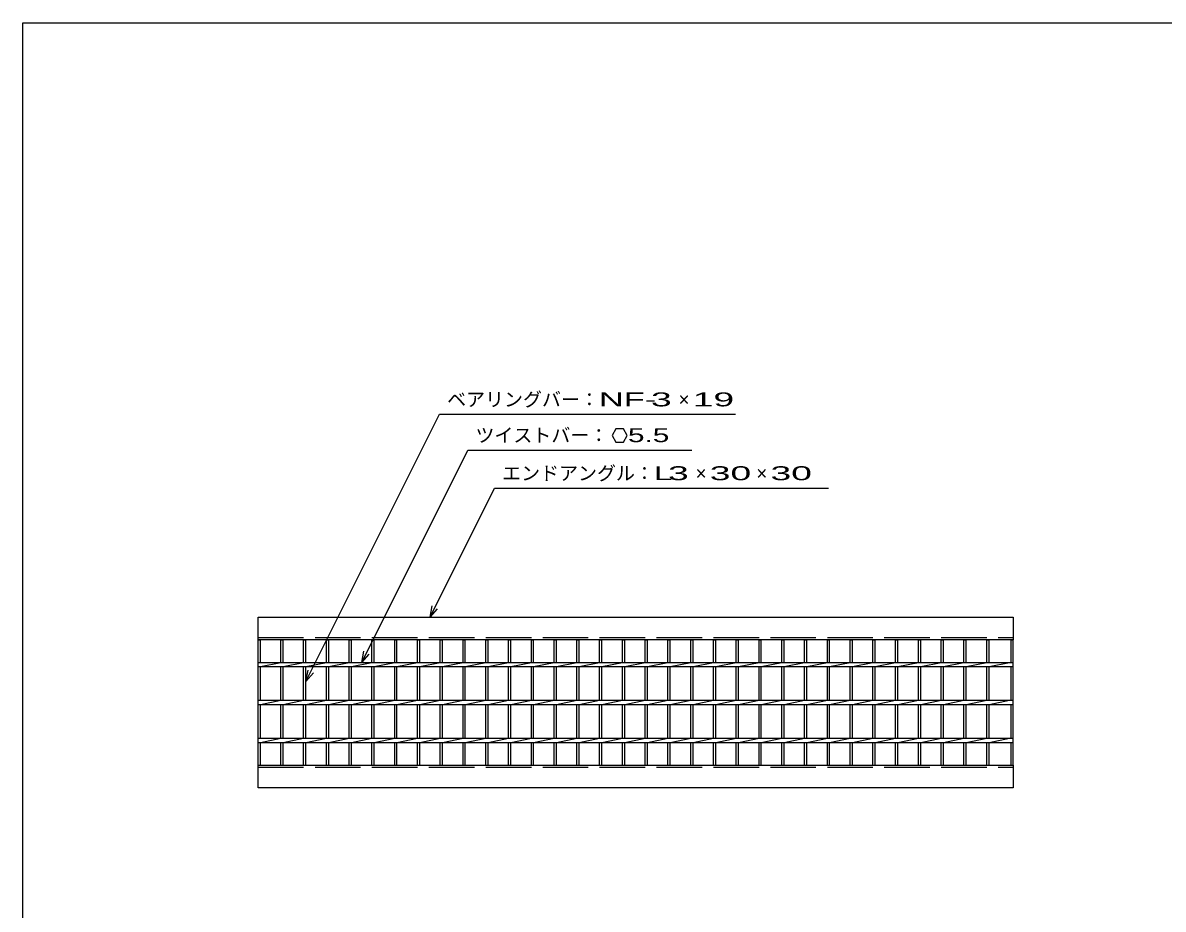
# Model space of a CAD drawing. Units: millimetres on the paper. Extents: x 0 to 355, y 0 to 234.
# Drawn here: x 9.1 to 159.3, y 117 to 233.8 of the extents above; entities that cross this region are included whole.
import ezdxf
from ezdxf.enums import TextEntityAlignment as Align

# ---------------------------------------------------------------- set-up
doc = ezdxf.new("R2010")
doc.units = ezdxf.units.MM
doc.linetypes.add('DASHED', pattern=[7.5, 6, -1.5])
for name, color, linetype, lineweight in [('0_2', 150, 'Continuous', 25), ('16', 3, 'Continuous', 25), ('22', 4, 'Continuous', 25)]:
    doc.layers.add(name, color=color, linetype=linetype, lineweight=lineweight)
doc.styles.add('ベクトル', font='')
doc.styles.get('ベクトル').set_extended_font_data('ベクトル')

msp = doc.modelspace()

# ---------------------------------------------------------------- linework, layer by layer
at = {"layer": '0_2'}
for p, q in [((9.1, 13.85), (9.1, 233.85)), ((9.1, 233.85), (355.1, 233.85))]:
    msp.add_line(p, q, dxfattribs=at)
at = {"layer": '16'}
for p, q in [((40.1, 155.55), (139.6, 155.55)), ((40.1, 152.55), (40.1, 155.55)), ((139.6, 155.55), (139.6, 152.55)), ((139.6, 152.55), (40.1, 152.55)), ((40.1, 136.05), (40.1, 152.55)), ((40.1, 152.55), (40.4, 152.55)), ((40.4, 149.575), (40.4, 152.55)), ((43.1, 149.575), (43.1, 152.55)), ((43.1, 152.55), (43.4, 152.55)), ((43.4, 149.575), (43.4, 152.55)), ((46.1, 149.575), (46.1, 152.55)), ((46.1, 152.55), (46.4, 152.55)), ((46.4, 149.575), (46.4, 152.55)), ((49.1, 149.575), (49.1, 152.55)), ((49.1, 152.55), (49.4, 152.55)), ((49.4, 149.575), (49.4, 152.55)), ((52.1, 149.575), (52.1, 152.55)), ((52.1, 152.55), (52.4, 152.55)), ((52.4, 149.575), (52.4, 152.55)), ((55.1, 149.575), (55.1, 152.55)), ((55.1, 152.55), (55.4, 152.55)), ((55.4, 149.575), (55.4, 152.55)), ((58.1, 149.575), (58.1, 152.55)), ((58.1, 152.55), (58.4, 152.55)), ((58.4, 149.575), (58.4, 152.55)), ((61.1, 149.575), (61.1, 152.55)), ((61.1, 152.55), (61.4, 152.55)), ((61.4, 149.575), (61.4, 152.55)), ((64.1, 149.575), (64.1, 152.55)), ((64.1, 152.55), (64.4, 152.55)), ((64.4, 149.575), (64.4, 152.55)), ((67.1, 149.575), (67.1, 152.55)), ((67.1, 152.55), (67.4, 152.55)), ((67.4, 149.575), (67.4, 152.55)), ((70.1, 149.575), (70.1, 152.55)), ((70.1, 152.55), (70.4, 152.55)), ((70.4, 149.575), (70.4, 152.55)), ((73.1, 149.575), (73.1, 152.55)), ((73.1, 152.55), (73.4, 152.55)), ((73.4, 149.575), (73.4, 152.55)), ((76.1, 149.575), (76.1, 152.55)), ((76.1, 152.55), (76.4, 152.55)), ((76.4, 149.575), (76.4, 152.55)), ((79.1, 149.575), (79.1, 152.55)), ((79.1, 152.55), (79.4, 152.55)), ((79.4, 149.575), (79.4, 152.55)), ((82.1, 149.575), (82.1, 152.55)), ((82.1, 152.55), (82.4, 152.55)), ((82.4, 149.575), (82.4, 152.55)), ((85.1, 149.575), (85.1, 152.55)), ((85.1, 152.55), (85.4, 152.55)), ((85.4, 149.575), (85.4, 152.55)), ((88.1, 149.575), (88.1, 152.55)), ((88.1, 152.55), (88.4, 152.55)), ((88.4, 149.575), (88.4, 152.55)), ((91.1, 149.575), (91.1, 152.55)), ((91.1, 152.55), (91.4, 152.55)), ((91.4, 149.575), (91.4, 152.55)), ((94.1, 149.575), (94.1, 152.55)), ((94.1, 152.55), (94.4, 152.55)), ((94.4, 149.575), (94.4, 152.55)), ((97.1, 149.575), (97.1, 152.55)), ((97.1, 152.55), (97.4, 152.55)), ((97.4, 149.575), (97.4, 152.55)), ((100.1, 149.575), (100.1, 152.55)), ((100.1, 152.55), (100.4, 152.55)), ((100.4, 149.575), (100.4, 152.55)), ((103.1, 149.575), (103.1, 152.55)), ((103.1, 152.55), (103.4, 152.55)), ((103.4, 149.575), (103.4, 152.55)), ((106.1, 149.575), (106.1, 152.55)), ((106.1, 152.55), (106.4, 152.55)), ((106.4, 149.575), (106.4, 152.55)), ((109.1, 149.575), (109.1, 152.55)), ((109.1, 152.55), (109.4, 152.55)), ((109.4, 149.575), (109.4, 152.55)), ((112.1, 149.575), (112.1, 152.55)), ((112.1, 152.55), (112.4, 152.55)), ((112.4, 149.575), (112.4, 152.55)), ((115.1, 149.575), (115.1, 152.55)), ((115.1, 152.55), (115.4, 152.55)), ((115.4, 149.575), (115.4, 152.55)), ((118.1, 149.575), (118.1, 152.55)), ((118.1, 152.55), (118.4, 152.55)), ((118.4, 149.575), (118.4, 152.55)), ((121.1, 149.575), (121.1, 152.55)), ((121.1, 152.55), (121.4, 152.55)), ((121.4, 149.575), (121.4, 152.55)), ((124.1, 149.575), (124.1, 152.55)), ((124.1, 152.55), (124.4, 152.55)), ((124.4, 149.575), (124.4, 152.55)), ((127.1, 149.575), (127.1, 152.55)), ((127.1, 152.55), (127.4, 152.55)), ((127.4, 149.575), (127.4, 152.55)), ((130.1, 149.575), (130.1, 152.55)), ((130.1, 152.55), (130.4, 152.55)), ((130.4, 149.575), (130.4, 152.55)), ((133.1, 149.575), (133.1, 152.55)), ((133.1, 152.55), (133.4, 152.55)), ((133.4, 149.575), (133.4, 152.55)), ((136.1, 149.575), (136.1, 152.55)), ((136.1, 152.55), (136.4, 152.55)), ((136.4, 149.575), (136.4, 152.55)), ((139.3, 149.575), (139.3, 152.55)), ((139.3, 152.55), (139.6, 152.55)), ((139.6, 136.05), (139.6, 152.55)), ((40.1, 149.575), (139.6, 149.575)), ((40.1, 149.025), (40.1, 149.575)), ((40.1, 149.025), (139.6, 149.025)), ((40.4, 149.025), (43.1, 149.575)), ((40.4, 144.575), (40.4, 149.025)), ((43.1, 144.575), (43.1, 149.025)), ((43.4, 149.025), (46.1, 149.575)), ((43.4, 144.575), (43.4, 149.025)), ((46.1, 144.575), (46.1, 149.025)), ((46.4, 149.025), (49.1, 149.575)), ((46.4, 144.575), (46.4, 149.025)), ((49.1, 144.575), (49.1, 149.025)), ((49.4, 149.025), (52.1, 149.575)), ((49.4, 144.575), (49.4, 149.025)), ((52.1, 144.575), (52.1, 149.025)), ((52.4, 149.025), (55.1, 149.575)), ((52.4, 144.575), (52.4, 149.025)), ((55.1, 144.575), (55.1, 149.025)), ((55.4, 149.025), (58.1, 149.575)), ((55.4, 144.575), (55.4, 149.025)), ((58.1, 144.575), (58.1, 149.025)), ((58.4, 149.025), (61.1, 149.575)), ((58.4, 144.575), (58.4, 149.025)), ((61.1, 144.575), (61.1, 149.025)), ((61.4, 149.025), (64.1, 149.575)), ((61.4, 144.575), (61.4, 149.025)), ((64.1, 144.575), (64.1, 149.025)), ((64.4, 149.025), (67.1, 149.575)), ((64.4, 144.575), (64.4, 149.025)), ((67.1, 144.575), (67.1, 149.025)), ((67.4, 149.025), (70.1, 149.575)), ((67.4, 144.575), (67.4, 149.025)), ((70.1, 144.575), (70.1, 149.025)), ((70.4, 149.025), (73.1, 149.575)), ((70.4, 144.575), (70.4, 149.025)), ((73.1, 144.575), (73.1, 149.025)), ((73.4, 149.025), (76.1, 149.575)), ((73.4, 144.575), (73.4, 149.025)), ((76.1, 144.575), (76.1, 149.025)), ((76.4, 149.025), (79.1, 149.575)), ((76.4, 144.575), (76.4, 149.025)), ((79.1, 144.575), (79.1, 149.025)), ((79.4, 149.025), (82.1, 149.575)), ((79.4, 144.575), (79.4, 149.025)), ((82.1, 144.575), (82.1, 149.025)), ((82.4, 149.025), (85.1, 149.575)), ((82.4, 144.575), (82.4, 149.025)), ((85.1, 144.575), (85.1, 149.025)), ((85.4, 149.025), (88.1, 149.575)), ((85.4, 144.575), (85.4, 149.025)), ((88.1, 144.575), (88.1, 149.025)), ((88.4, 149.025), (91.1, 149.575)), ((88.4, 144.575), (88.4, 149.025)), ((91.1, 144.575), (91.1, 149.025)), ((91.4, 149.025), (94.1, 149.575)), ((91.4, 144.575), (91.4, 149.025)), ((94.1, 144.575), (94.1, 149.025)), ((94.4, 149.025), (97.1, 149.575)), ((94.4, 144.575), (94.4, 149.025)), ((97.1, 144.575), (97.1, 149.025)), ((97.4, 149.025), (100.1, 149.575)), ((97.4, 144.575), (97.4, 149.025)), ((100.1, 144.575), (100.1, 149.025)), ((100.4, 149.025), (103.1, 149.575)), ((100.4, 144.575), (100.4, 149.025)), ((103.1, 144.575), (103.1, 149.025)), ((103.4, 149.025), (106.1, 149.575)), ((103.4, 144.575), (103.4, 149.025)), ((106.1, 144.575), (106.1, 149.025)), ((106.4, 149.025), (109.1, 149.575)), ((106.4, 144.575), (106.4, 149.025)), ((109.1, 144.575), (109.1, 149.025)), ((109.4, 149.025), (112.1, 149.575)), ((109.4, 144.575), (109.4, 149.025)), ((112.1, 144.575), (112.1, 149.025)), ((112.4, 149.025), (115.1, 149.575)), ((112.4, 144.575), (112.4, 149.025)), ((115.1, 144.575), (115.1, 149.025)), ((115.4, 149.025), (118.1, 149.575)), ((115.4, 144.575), (115.4, 149.025)), ((118.1, 144.575), (118.1, 149.025)), ((118.4, 149.025), (121.1, 149.575)), ((118.4, 144.575), (118.4, 149.025)), ((121.1, 144.575), (121.1, 149.025)), ((121.4, 149.025), (124.1, 149.575)), ((121.4, 144.575), (121.4, 149.025)), ((124.1, 144.575), (124.1, 149.025)), ((124.4, 149.025), (127.1, 149.575)), ((124.4, 144.575), (124.4, 149.025)), ((127.1, 144.575), (127.1, 149.025)), ((127.4, 149.025), (130.1, 149.575)), ((127.4, 144.575), (127.4, 149.025)), ((130.1, 144.575), (130.1, 149.025)), ((130.4, 149.025), (133.1, 149.575)), ((130.4, 144.575), (130.4, 149.025)), ((133.1, 144.575), (133.1, 149.025)), ((133.4, 149.025), (136.1, 149.575)), ((133.4, 144.575), (133.4, 149.025)), ((136.1, 144.575), (136.1, 149.025)), ((136.4, 149.025), (139.1, 149.575)), ((136.4, 144.575), (136.4, 149.025)), ((139.3, 144.575), (139.3, 149.025)), ((139.6, 149.025), (139.6, 149.575)), ((40.1, 144.575), (139.6, 144.575)), ((40.1, 144.025), (40.1, 144.575)), ((40.4, 144.025), (43.1, 144.575)), ((43.4, 144.025), (46.1, 144.575)), ((46.4, 144.025), (49.1, 144.575)), ((49.4, 144.025), (52.1, 144.575)), ((52.4, 144.025), (55.1, 144.575)), ((55.4, 144.025), (58.1, 144.575)), ((58.4, 144.025), (61.1, 144.575)), ((61.4, 144.025), (64.1, 144.575)), ((64.4, 144.025), (67.1, 144.575)), ((67.4, 144.025), (70.1, 144.575)), ((70.4, 144.025), (73.1, 144.575)), ((73.4, 144.025), (76.1, 144.575)), ((76.4, 144.025), (79.1, 144.575)), ((79.4, 144.025), (82.1, 144.575)), ((82.4, 144.025), (85.1, 144.575)), ((85.4, 144.025), (88.1, 144.575)), ((88.4, 144.025), (91.1, 144.575)), ((91.4, 144.025), (94.1, 144.575)), ((94.4, 144.025), (97.1, 144.575)), ((97.4, 144.025), (100.1, 144.575)), ((100.4, 144.025), (103.1, 144.575)), ((103.4, 144.025), (106.1, 144.575)), ((106.4, 144.025), (109.1, 144.575)), ((109.4, 144.025), (112.1, 144.575)), ((112.4, 144.025), (115.1, 144.575)), ((115.4, 144.025), (118.1, 144.575)), ((118.4, 144.025), (121.1, 144.575)), ((121.4, 144.025), (124.1, 144.575)), ((124.4, 144.025), (127.1, 144.575)), ((127.4, 144.025), (130.1, 144.575)), ((130.4, 144.025), (133.1, 144.575)), ((133.4, 144.025), (136.1, 144.575)), ((136.4, 144.025), (139.1, 144.575)), ((139.6, 144.025), (139.6, 144.575)), ((40.1, 144.025), (139.6, 144.025)), ((40.4, 139.575), (40.4, 144.025)), ((43.1, 139.575), (43.1, 144.025)), ((43.4, 139.575), (43.4, 144.025)), ((46.1, 139.575), (46.1, 144.025)), ((46.4, 139.575), (46.4, 144.025)), ((49.1, 139.575), (49.1, 144.025)), ((49.4, 139.575), (49.4, 144.025)), ((52.1, 139.575), (52.1, 144.025)), ((52.4, 139.575), (52.4, 144.025)), ((55.1, 139.575), (55.1, 144.025)), ((55.4, 139.575), (55.4, 144.025)), ((58.1, 139.575), (58.1, 144.025)), ((58.4, 139.575), (58.4, 144.025)), ((61.1, 139.575), (61.1, 144.025)), ((61.4, 139.575), (61.4, 144.025)), ((64.1, 139.575), (64.1, 144.025)), ((64.4, 139.575), (64.4, 144.025)), ((67.1, 139.575), (67.1, 144.025)), ((67.4, 139.575), (67.4, 144.025)), ((70.1, 139.575), (70.1, 144.025)), ((70.4, 139.575), (70.4, 144.025)), ((73.1, 139.575), (73.1, 144.025)), ((73.4, 139.575), (73.4, 144.025)), ((76.1, 139.575), (76.1, 144.025)), ((76.4, 139.575), (76.4, 144.025)), ((79.1, 139.575), (79.1, 144.025)), ((79.4, 139.575), (79.4, 144.025)), ((82.1, 139.575), (82.1, 144.025)), ((82.4, 139.575), (82.4, 144.025)), ((85.1, 139.575), (85.1, 144.025)), ((85.4, 139.575), (85.4, 144.025)), ((88.1, 139.575), (88.1, 144.025)), ((88.4, 139.575), (88.4, 144.025)), ((91.1, 139.575), (91.1, 144.025)), ((91.4, 139.575), (91.4, 144.025)), ((94.1, 139.575), (94.1, 144.025)), ((94.4, 139.575), (94.4, 144.025)), ((97.1, 139.575), (97.1, 144.025)), ((97.4, 139.575), (97.4, 144.025)), ((100.1, 139.575), (100.1, 144.025)), ((100.4, 139.575), (100.4, 144.025)), ((103.1, 139.575), (103.1, 144.025)), ((103.4, 139.575), (103.4, 144.025)), ((106.1, 139.575), (106.1, 144.025)), ((106.4, 139.575), (106.4, 144.025)), ((109.1, 139.575), (109.1, 144.025)), ((109.4, 139.575), (109.4, 144.025)), ((112.1, 139.575), (112.1, 144.025)), ((112.4, 139.575), (112.4, 144.025)), ((115.1, 139.575), (115.1, 144.025)), ((115.4, 139.575), (115.4, 144.025)), ((118.1, 139.575), (118.1, 144.025)), ((118.4, 139.575), (118.4, 144.025)), ((121.1, 139.575), (121.1, 144.025)), ((121.4, 139.575), (121.4, 144.025)), ((124.1, 139.575), (124.1, 144.025)), ((124.4, 139.575), (124.4, 144.025)), ((127.1, 139.575), (127.1, 144.025)), ((127.4, 139.575), (127.4, 144.025)), ((130.1, 139.575), (130.1, 144.025)), ((130.4, 139.575), (130.4, 144.025)), ((133.1, 139.575), (133.1, 144.025)), ((133.4, 139.575), (133.4, 144.025)), ((136.1, 139.575), (136.1, 144.025)), ((136.4, 139.575), (136.4, 144.025)), ((139.3, 139.575), (139.3, 144.025)), ((40.1, 139.575), (139.6, 139.575)), ((40.1, 139.025), (40.1, 139.575)), ((40.1, 139.025), (139.6, 139.025)), ((40.4, 139.025), (43.1, 139.575)), ((40.4, 136.05), (40.4, 139.025)), ((43.1, 136.05), (43.1, 139.025)), ((43.4, 139.025), (46.1, 139.575)), ((43.4, 136.05), (43.4, 139.025)), ((46.1, 136.05), (46.1, 139.025)), ((46.4, 139.025), (49.1, 139.575)), ((46.4, 136.05), (46.4, 139.025)), ((49.1, 136.05), (49.1, 139.025)), ((49.4, 139.025), (52.1, 139.575)), ((49.4, 136.05), (49.4, 139.025)), ((52.1, 136.05), (52.1, 139.025)), ((52.4, 139.025), (55.1, 139.575)), ((52.4, 136.05), (52.4, 139.025)), ((55.1, 136.05), (55.1, 139.025)), ((55.4, 139.025), (58.1, 139.575)), ((55.4, 136.05), (55.4, 139.025)), ((58.1, 136.05), (58.1, 139.025)), ((58.4, 139.025), (61.1, 139.575)), ((58.4, 136.05), (58.4, 139.025)), ((61.1, 136.05), (61.1, 139.025)), ((61.4, 139.025), (64.1, 139.575)), ((61.4, 136.05), (61.4, 139.025)), ((64.1, 136.05), (64.1, 139.025)), ((64.4, 139.025), (67.1, 139.575)), ((64.4, 136.05), (64.4, 139.025)), ((67.1, 136.05), (67.1, 139.025)), ((67.4, 139.025), (70.1, 139.575)), ((67.4, 136.05), (67.4, 139.025)), ((70.1, 136.05), (70.1, 139.025)), ((70.4, 139.025), (73.1, 139.575)), ((70.4, 136.05), (70.4, 139.025)), ((73.1, 136.05), (73.1, 139.025)), ((73.4, 139.025), (76.1, 139.575)), ((73.4, 136.05), (73.4, 139.025)), ((76.1, 136.05), (76.1, 139.025)), ((76.4, 139.025), (79.1, 139.575)), ((76.4, 136.05), (76.4, 139.025)), ((79.1, 136.05), (79.1, 139.025)), ((79.4, 139.025), (82.1, 139.575)), ((79.4, 136.05), (79.4, 139.025)), ((82.1, 136.05), (82.1, 139.025)), ((82.4, 139.025), (85.1, 139.575)), ((82.4, 136.05), (82.4, 139.025)), ((85.1, 136.05), (85.1, 139.025)), ((85.4, 139.025), (88.1, 139.575)), ((85.4, 136.05), (85.4, 139.025)), ((88.1, 136.05), (88.1, 139.025)), ((88.4, 139.025), (91.1, 139.575)), ((88.4, 136.05), (88.4, 139.025)), ((91.1, 136.05), (91.1, 139.025)), ((91.4, 139.025), (94.1, 139.575)), ((91.4, 136.05), (91.4, 139.025)), ((94.1, 136.05), (94.1, 139.025)), ((94.4, 139.025), (97.1, 139.575)), ((94.4, 136.05), (94.4, 139.025)), ((97.1, 136.05), (97.1, 139.025)), ((97.4, 139.025), (100.1, 139.575)), ((97.4, 136.05), (97.4, 139.025)), ((100.1, 136.05), (100.1, 139.025)), ((100.4, 139.025), (103.1, 139.575)), ((100.4, 136.05), (100.4, 139.025)), ((103.1, 136.05), (103.1, 139.025)), ((103.4, 139.025), (106.1, 139.575)), ((103.4, 136.05), (103.4, 139.025)), ((106.1, 136.05), (106.1, 139.025)), ((106.4, 139.025), (109.1, 139.575)), ((106.4, 136.05), (106.4, 139.025)), ((109.1, 136.05), (109.1, 139.025)), ((109.4, 139.025), (112.1, 139.575)), ((109.4, 136.05), (109.4, 139.025)), ((112.1, 136.05), (112.1, 139.025)), ((112.4, 139.025), (115.1, 139.575)), ((112.4, 136.05), (112.4, 139.025)), ((115.1, 136.05), (115.1, 139.025)), ((115.4, 139.025), (118.1, 139.575)), ((115.4, 136.05), (115.4, 139.025)), ((118.1, 136.05), (118.1, 139.025)), ((118.4, 139.025), (121.1, 139.575)), ((118.4, 136.05), (118.4, 139.025)), ((121.1, 136.05), (121.1, 139.025)), ((121.4, 139.025), (124.1, 139.575)), ((121.4, 136.05), (121.4, 139.025)), ((124.1, 136.05), (124.1, 139.025)), ((124.4, 139.025), (127.1, 139.575)), ((124.4, 136.05), (124.4, 139.025)), ((127.1, 136.05), (127.1, 139.025)), ((127.4, 139.025), (130.1, 139.575)), ((127.4, 136.05), (127.4, 139.025)), ((130.1, 136.05), (130.1, 139.025)), ((130.4, 139.025), (133.1, 139.575)), ((130.4, 136.05), (130.4, 139.025)), ((133.1, 136.05), (133.1, 139.025)), ((133.4, 139.025), (136.1, 139.575)), ((133.4, 136.05), (133.4, 139.025)), ((136.1, 136.05), (136.1, 139.025)), ((136.4, 139.025), (139.1, 139.575)), ((136.4, 136.05), (136.4, 139.025)), ((139.3, 136.05), (139.3, 139.025)), ((139.6, 139.025), (139.6, 139.575)), ((40.1, 136.05), (139.6, 136.05)), ((40.1, 133.05), (40.1, 136.05)), ((40.1, 136.05), (40.4, 136.05)), ((43.1, 136.05), (43.4, 136.05)), ((46.1, 136.05), (46.4, 136.05)), ((49.1, 136.05), (49.4, 136.05)), ((52.1, 136.05), (52.4, 136.05)), ((55.1, 136.05), (55.4, 136.05)), ((58.1, 136.05), (58.4, 136.05)), ((61.1, 136.05), (61.4, 136.05)), ((64.1, 136.05), (64.4, 136.05)), ((67.1, 136.05), (67.4, 136.05)), ((70.1, 136.05), (70.4, 136.05)), ((73.1, 136.05), (73.4, 136.05)), ((76.1, 136.05), (76.4, 136.05)), ((79.1, 136.05), (79.4, 136.05)), ((82.1, 136.05), (82.4, 136.05)), ((85.1, 136.05), (85.4, 136.05)), ((88.1, 136.05), (88.4, 136.05)), ((91.1, 136.05), (91.4, 136.05)), ((94.1, 136.05), (94.4, 136.05)), ((97.1, 136.05), (97.4, 136.05)), ((100.1, 136.05), (100.4, 136.05)), ((103.1, 136.05), (103.4, 136.05)), ((106.1, 136.05), (106.4, 136.05)), ((109.1, 136.05), (109.4, 136.05)), ((112.1, 136.05), (112.4, 136.05)), ((115.1, 136.05), (115.4, 136.05)), ((118.1, 136.05), (118.4, 136.05)), ((121.1, 136.05), (121.4, 136.05)), ((124.1, 136.05), (124.4, 136.05)), ((127.1, 136.05), (127.4, 136.05)), ((130.1, 136.05), (130.4, 136.05)), ((133.1, 136.05), (133.4, 136.05)), ((136.1, 136.05), (136.4, 136.05)), ((139.3, 136.05), (139.6, 136.05)), ((139.6, 136.05), (139.6, 133.05)), ((139.6, 133.05), (40.1, 133.05))]:
    msp.add_line(p, q, dxfattribs=at)
at = {"layer": '16', "linetype": 'DASHED'}
for p, q in [((40.1, 152.85), (139.6, 152.85)), ((40.1, 135.75), (139.6, 135.75))]:
    msp.add_line(p, q, dxfattribs=at)
at = {"layer": '22'}
for p, q in [((46.4, 147.075), (64, 182.275)), ((64, 182.275), (103, 182.275)), ((87.238, 180.327), (86.738, 179.46)), ((88.238, 180.327), (87.238, 180.327)), ((88.738, 179.45), (88.238, 180.327)), ((86.738, 179.46), (87.238, 178.594)), ((88.238, 178.594), (88.738, 179.46)), ((53.75, 149.575), (67.738, 177.55)), ((67.738, 177.55), (97.238, 177.55)), ((87.238, 178.594), (88.238, 178.594)), ((62.75, 155.55), (71.25, 172.55)), ((71.25, 172.55), (115.25, 172.55)), ((62.75, 155.55), (63.05, 157.01)), ((62.75, 155.55), (63.75, 156.65)), ((53.75, 149.575), (54.05, 151.035)), ((53.75, 149.575), (54.75, 150.675)), ((46.4, 147.075), (46.7, 148.535)), ((46.4, 147.075), (47.4, 148.175))]:
    msp.add_line(p, q, dxfattribs=at)

# ---------------------------------------------------------------- texts
at = {"layer": '22', "color": 2, "style": 'ベクトル'}
for s, p in [('ベアリングバー：', (65, 184.225)), ('×', (95.5, 184.225)), ('ツイストバー：', (68.738, 179.5)), ('エンドアングル：', (72.25, 174.5)), ('×', (97.75, 174.5)), ('×', (105.75, 174.5))]:
    msp.add_text(s, height=1.833, dxfattribs=at).set_placement(p, align=Align.MIDDLE_LEFT)
for s, width, p in [('NF-', 1.85, (85, 184.225)), (' 3 ', 2, (90.5, 184.225)), (' 19 ', 2, (96, 184.225)), (' 5.5 ', 1.6, (87.738, 179.51)), ('L', 1.8, (92.25, 174.5)), (' 3 ', 2, (92.75, 174.5)), (' 30 ', 2, (98.25, 174.5)), (' 30 ', 2, (106.25, 174.5))]:
    msp.add_text(s, height=1.833, dxfattribs=dict(at, width=width)).set_placement(p, align=Align.MIDDLE_LEFT)

doc.saveas('drawing.dxf')
